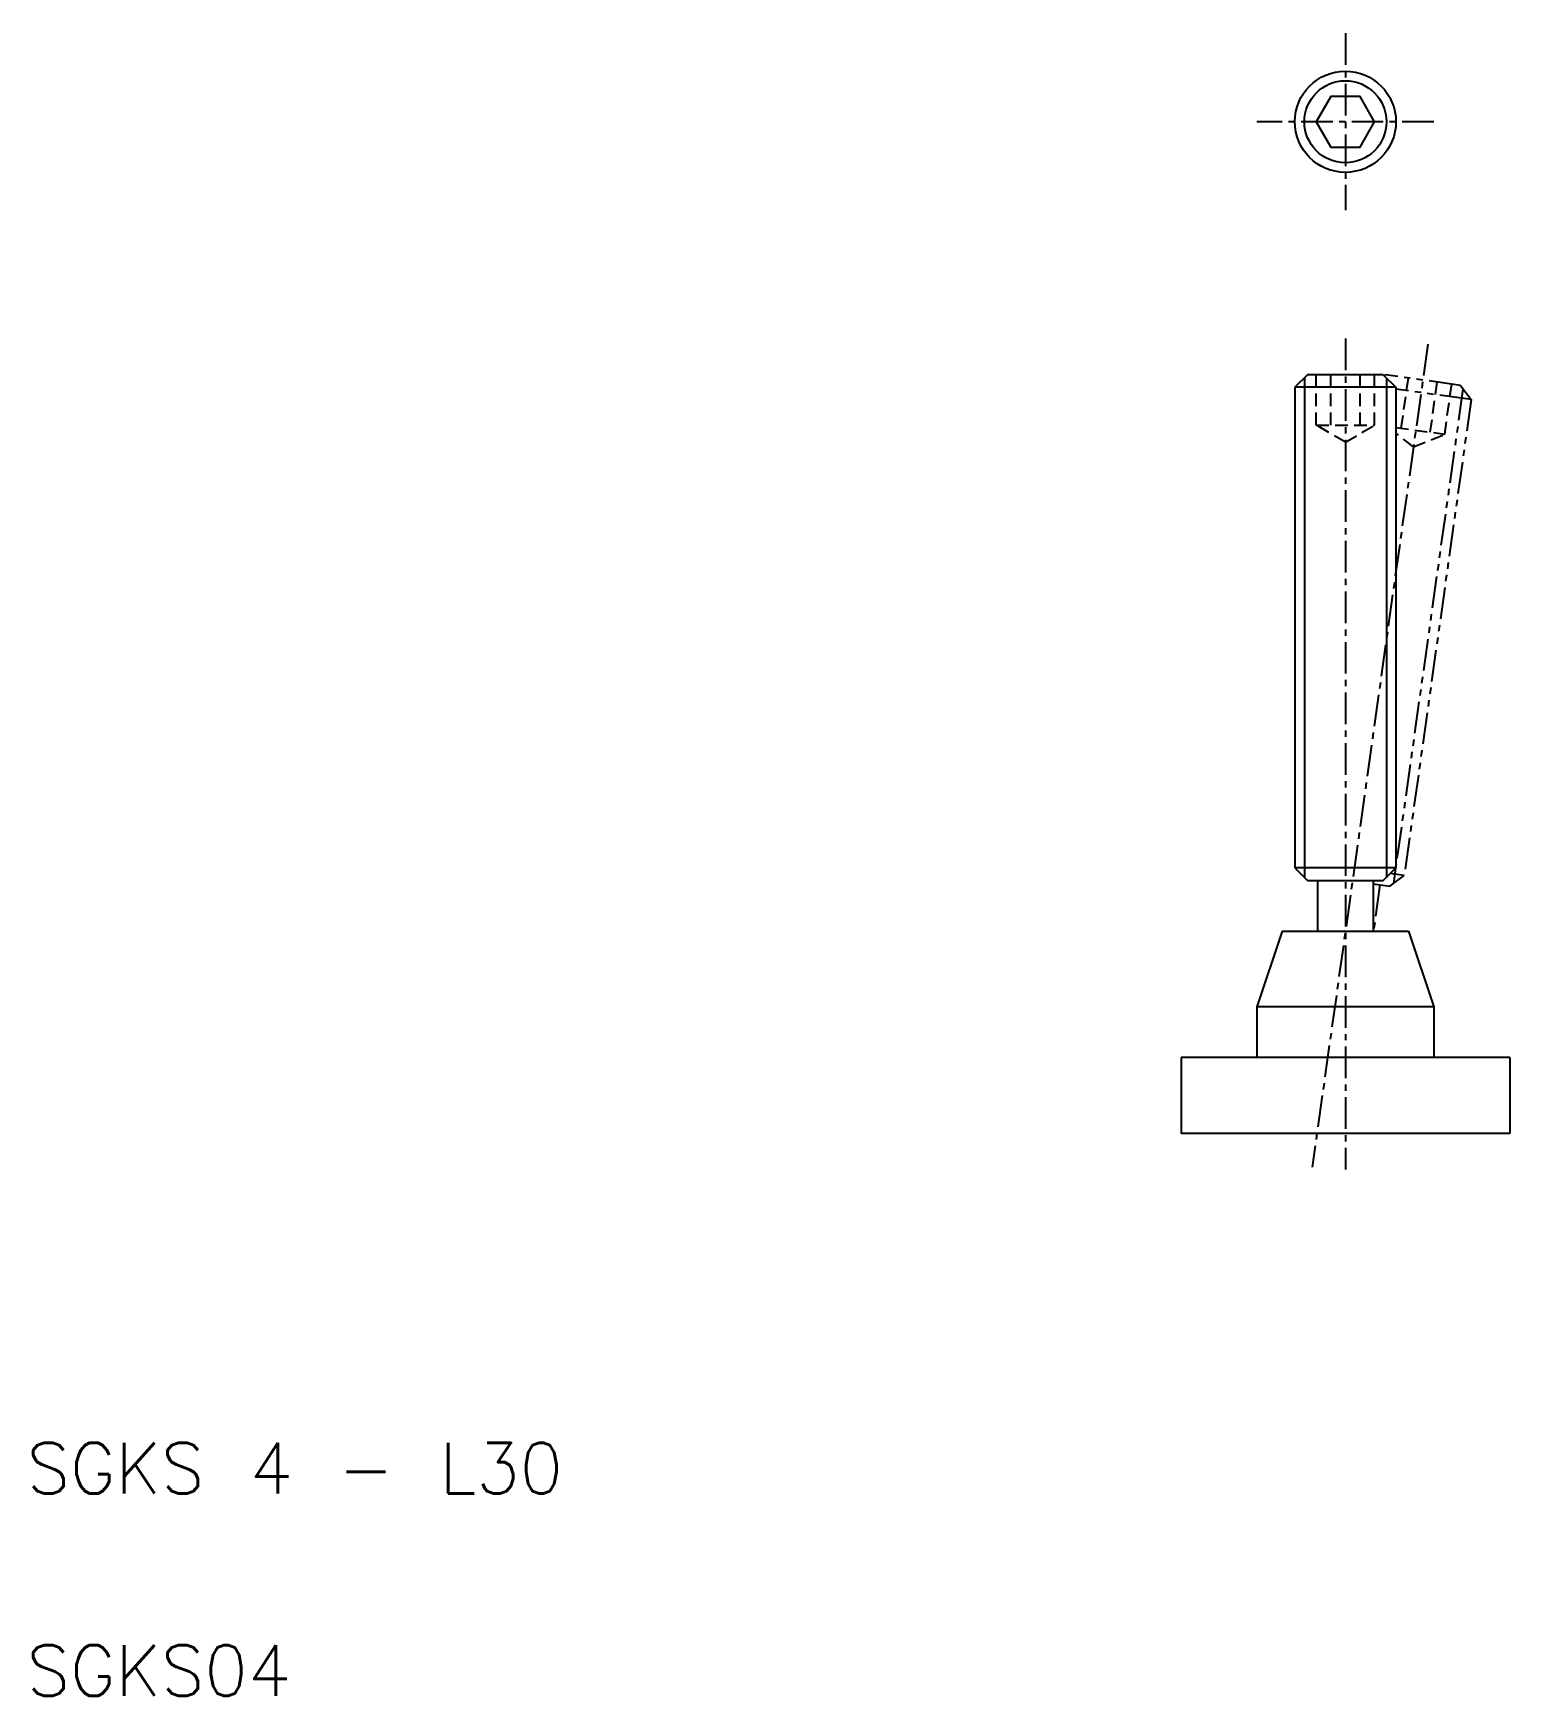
# Model space of a CAD drawing. Extents: x 10.3 to 68.7, y 10 to 75.7.
import ezdxf

# ---------------------------------------------------------------- set-up
doc = ezdxf.new("R2010")
doc.units = 0
for name, pattern in [('CENTER', [2, 1.25, -0.25, 0.25, -0.25]), ('DASHED', [0.75, 0.5, -0.25]), ('PHANTOM', [2.5, 1.25, -0.25, 0.25, -0.25, 0.25, -0.25])]:
    doc.linetypes.add(name, pattern=pattern)
doc.layers.get('0').update_dxf_attribs({"linetype": 'CONTINUOUS'})
doc.layers.add('CENTER', color=1, linetype='CENTER')
doc.styles.get("Standard").update_dxf_attribs({"font": 'txt.shx', "bigfont": 'bigfont.shx'})

msp = doc.modelspace()

# ---------------------------------------------------------------- linework, layer by layer
at = {"color": 7, "linetype": 'CONTINUOUS'}
for p, q in [((60.651, 62.237), (60.151, 61.737)), ((63.651, 62.237), (60.651, 62.237)), ((63.651, 62.237), (64.151, 61.737)), ((60.151, 61.737), (60.151, 42.737)), ((64.151, 61.737), (60.151, 61.737)), ((64.151, 61.737), (64.151, 42.737)), ((64.151, 42.737), (60.151, 42.737)), ((60.151, 42.737), (60.651, 42.237)), ((63.651, 42.237), (64.151, 42.737)), ((60.651, 42.237), (63.651, 42.237)), ((61.051, 42.237), (61.051, 40.237)), ((63.251, 42.237), (63.251, 40.237)), ((59.651, 40.237), (58.651, 37.237)), ((59.651, 40.237), (64.651, 40.237)), ((64.651, 40.237), (65.651, 37.237)), ((58.651, 37.237), (58.651, 35.237)), ((65.651, 37.237), (58.651, 37.237)), ((65.651, 37.237), (65.651, 35.237)), ((55.651, 35.237), (55.651, 32.237)), ((65.651, 35.237), (55.651, 35.237)), ((68.651, 35.237), (65.651, 35.237)), ((68.651, 35.237), (68.651, 32.237)), ((68.651, 32.237), (55.651, 32.237))]:
    msp.add_line(p, q, dxfattribs=at)
at = {"color": 3, "linetype": 'CONTINUOUS'}
for p, q in [((60.53, 62.116), (60.53, 42.358)), ((63.772, 62.116), (63.772, 42.358))]:
    msp.add_line(p, q, dxfattribs=at)
at = {"color": 3, "linetype": 'DASHED'}
for p, q in [((60.997, 60.237), (60.997, 62.237)), ((61.574, 60.237), (61.574, 62.237)), ((62.729, 60.237), (62.729, 62.237)), ((63.306, 60.237), (63.306, 62.237)), ((64.363, 60.123), (64.642, 62.103)), ((65.507, 59.962), (65.785, 61.943)), ((66.078, 59.882), (66.357, 61.862)), ((62.151, 59.571), (60.997, 60.237)), ((60.997, 60.237), (63.306, 60.237)), ((62.151, 59.571), (63.306, 60.237)), ((64.151, 60.153), (66.078, 59.882)), ((64.842, 59.382), (64.151, 59.922)), ((64.842, 59.382), (66.078, 59.882))]:
    msp.add_line(p, q, dxfattribs=at)
at = {"color": 3, "linetype": 'PHANTOM'}
for p, q in [((63.728, 62.232), (63.687, 62.201)), ((66.699, 61.814), (63.728, 62.232)), ((66.699, 61.814), (67.124, 61.25)), ((66.802, 61.678), (64.151, 42.821)), ((67.124, 61.25), (64.151, 61.667)), ((67.124, 61.25), (64.48, 42.435)), ((63.251, 42.102), (63.915, 42.009)), ((63.915, 42.009), (64.48, 42.435)), ((64.48, 42.435), (63.927, 42.512)), ((64.138, 42.724), (64.052, 42.112)), ((63.519, 42.065), (63.262, 40.237))]:
    msp.add_line(p, q, dxfattribs=at)
at = {"color": 7, "linetype": 'CONTINUOUS'}
msp.add_lwpolyline([(61.574, 73.237), (60.997, 72.237), (61.574, 71.237), (62.729, 71.237), (63.306, 72.237), (62.729, 73.237)], close=True, dxfattribs=at)
msp.add_circle((62.151, 72.237), 2, dxfattribs=at)
at = {"color": 3, "linetype": 'CONTINUOUS'}
msp.add_circle((62.151, 72.237), 1.621, dxfattribs=at)
at = {"layer": 'CENTER', "color": 1, "linetype": 'CENTER'}
for p, q in [((62.151, 75.737), (62.151, 68.737)), ((65.651, 72.237), (58.651, 72.237)), ((65.412, 63.438), (60.839, 30.9)), ((62.151, 63.666), (62.151, 30.809))]:
    msp.add_line(p, q, dxfattribs=at)

# ---------------------------------------------------------------- texts
at = {"color": 7, "linetype": 'CONTINUOUS'}
for s, p in [('SGKS 4 - L30', (10, 18)), ('SGKS04', (10, 10))]:
    msp.add_text(s, height=2, dxfattribs=at).set_placement(p)

doc.saveas('drawing.dxf')
